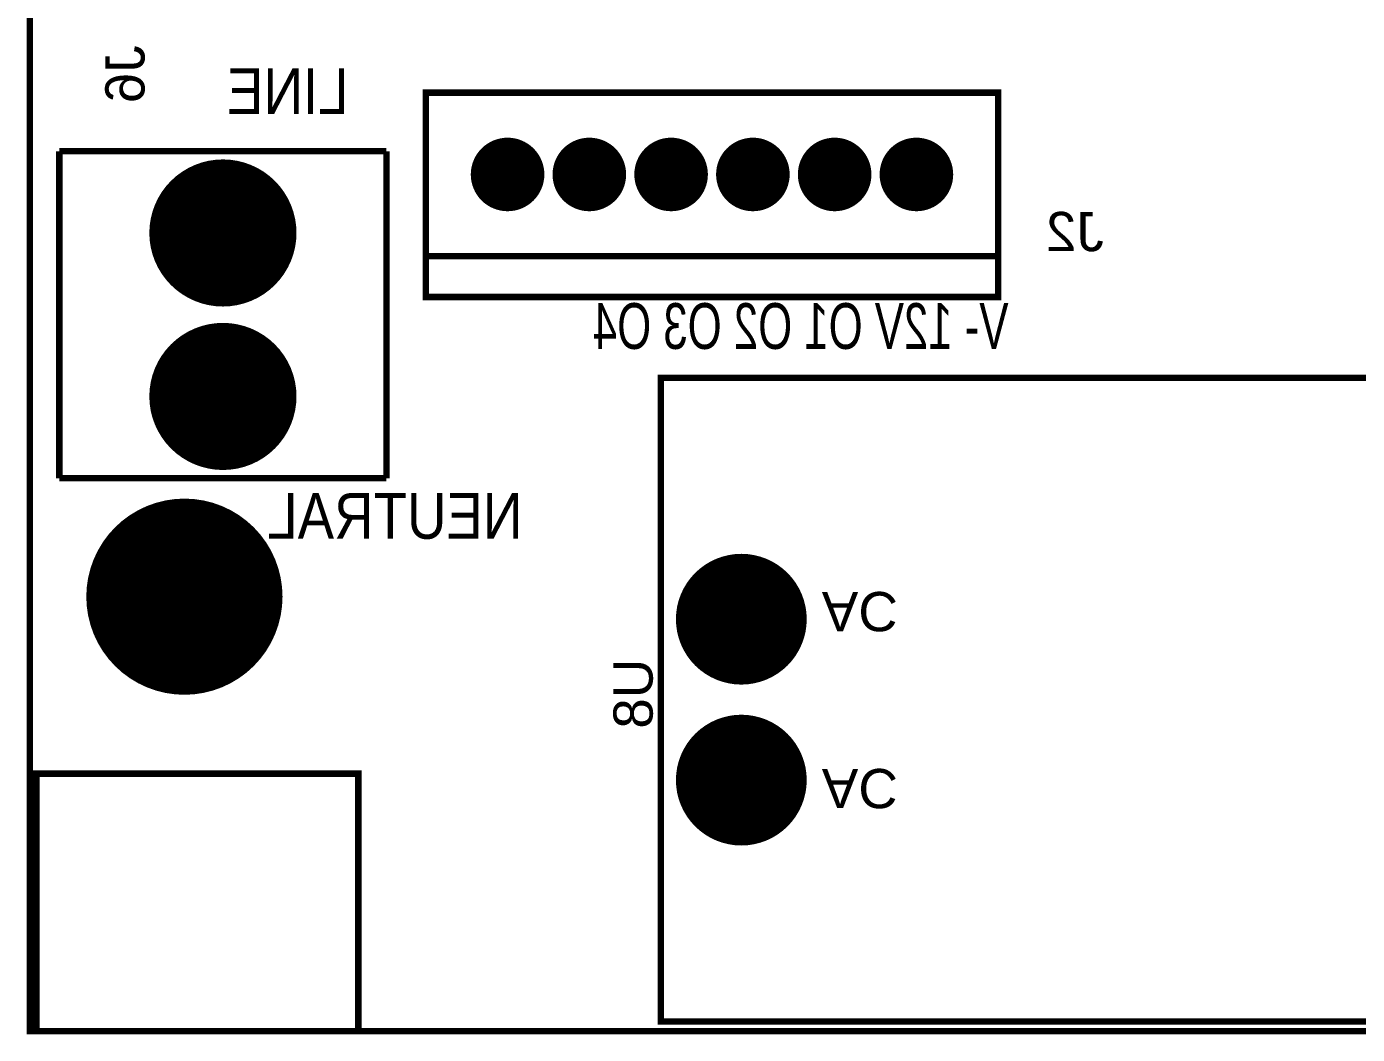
# Model space of a CAD drawing. Header units: inches. Extents: x -1.93 to 1.94, y -2.6 to 2.6.
# Drawn here: x -1.934 to -0.307, y -2.602 to -1.369 of the extents above; entities that cross this region are included whole.
import ezdxf

# ---------------------------------------------------------------- set-up
doc = ezdxf.new("R2010")
doc.units = ezdxf.units.IN
doc.layers.get('0').update_dxf_attribs({"linetype": 'CONTINUOUS'})

# ---------------------------------------------------------------- blocks, each defined once
blk = doc.blocks.new('EPAD')
at = {"const_width": 0.5}
blk.add_lwpolyline([(-0.25, 0, 1), (0.25, 0, 1)], format="xyb", close=True, dxfattribs=at)

msp = doc.modelspace()

# ---------------------------------------------------------------- linework, layer by layer
at = {"const_width": 0.008}
for points in [[(-1.930433, -2.598425), (1.935709, -2.598425), (1.935709, 2.598425), (-1.930433, 2.598425), (-1.930433, -2.598425)], [(-1.930433, -2.598425), (1.935709, -2.598425), (1.935709, 2.598425), (-1.930433, 2.598425), (-1.930433, -2.598425)], [(-1.930433, -2.598425), (1.935709, -2.598425), (1.935709, 2.598425), (-1.930433, 2.598425), (-1.930433, -2.598425)], [(-1.446236, -1.70037), (-0.746236, -1.70037), (-0.746236, -1.45037), (-1.446236, -1.45037), (-1.446236, -1.70037)], [(-1.446236, -1.70037), (-0.746236, -1.70037), (-0.746236, -1.45037), (-1.446236, -1.45037), (-1.446236, -1.70037)], [(-1.446236, -1.70037), (-0.746236, -1.70037), (-0.746236, -1.45037), (-1.446236, -1.45037), (-1.446236, -1.70037)], [(-1.89437, -1.521945), (-1.49437, -1.521945)], [(-1.89437, -1.521945), (-1.89437, -1.921945)], [(-1.89437, -1.521945), (-1.49437, -1.521945)], [(-1.89437, -1.521945), (-1.89437, -1.921945)], [(-1.89437, -1.521945), (-1.49437, -1.521945)], [(-1.89437, -1.521945), (-1.89437, -1.921945)], [(-1.49437, -1.521945), (-1.49437, -1.921945)], [(-1.49437, -1.521945), (-1.49437, -1.921945)], [(-1.49437, -1.521945), (-1.49437, -1.921945)], [(-1.446236, -1.65037), (-0.746236, -1.65037)], [(-1.446236, -1.65037), (-0.746236, -1.65037)], [(-1.446236, -1.65037), (-0.746236, -1.65037)], [(-1.15878, -2.586614), (0.179803, -2.586614), (0.179803, -1.799213), (-1.15878, -1.799213), (-1.15878, -2.586614)], [(-1.15878, -2.586614), (0.179803, -2.586614), (0.179803, -1.799213), (-1.15878, -1.799213), (-1.15878, -2.586614)], [(-1.15878, -2.586614), (0.179803, -2.586614), (0.179803, -1.799213), (-1.15878, -1.799213), (-1.15878, -2.586614)], [(-1.89437, -1.921945), (-1.49437, -1.921945)], [(-1.89437, -1.921945), (-1.49437, -1.921945)], [(-1.89437, -1.921945), (-1.49437, -1.921945)], [(-1.922559, -2.598425), (-1.528858, -2.598425), (-1.528858, -2.283465), (-1.922559, -2.283465), (-1.922559, -2.598425)], [(-1.922559, -2.598425), (-1.528858, -2.598425), (-1.528858, -2.283465), (-1.922559, -2.283465), (-1.922559, -2.598425)], [(-1.922559, -2.598425), (-1.528858, -2.598425), (-1.528858, -2.283465), (-1.922559, -2.283465), (-1.922559, -2.598425)]]:
    msp.add_lwpolyline(points, dxfattribs=at)

# ---------------------------------------------------------------- block references
for p, xscale, yscale in [((-1.346236, -1.55037), 0.09, 0.09), ((-1.246236, -1.55037), 0.09, 0.09), ((-1.146236, -1.55037), 0.09, 0.09), ((-1.046236, -1.55037), 0.09, 0.09), ((-0.946236, -1.55037), 0.09, 0.09), ((-0.846236, -1.55037), 0.09, 0.09), ((-1.69437, -1.621945), 0.18, 0.18), ((-1.69437, -1.821945), 0.18, 0.18), ((-1.741457, -2.066929), 0.24, 0.24), ((-1.060354, -2.094488), 0.16, 0.16), ((-1.060354, -2.291339), 0.16, 0.16)]:
    msp.add_blockref('EPAD', p, dxfattribs=dict(xscale=xscale, yscale=yscale))

# ---------------------------------------------------------------- texts
at = {"text_generation_flag": 2, "width": 1.041667}
for s, rotation, p in [('J6', 90, (-1.790197, -1.392417)), ('J6', 90, (-1.790197, -1.392417)), ('J6', 90, (-1.790197, -1.392417)), ('AC', 180, (-0.961929, -2.061118)), ('AC', 180, (-0.961929, -2.061118)), ('AC', 180, (-0.961929, -2.061118)), ('U8', 90, (-1.16878, -2.142913)), ('U8', 90, (-1.16878, -2.142913)), ('U8', 90, (-1.16878, -2.142913)), ('AC', 180, (-0.961929, -2.277654)), ('AC', 180, (-0.961929, -2.277654)), ('AC', 180, (-0.961929, -2.277654))]:
    msp.add_text(s, height=0.048, rotation=rotation, dxfattribs=at).set_placement(p)
at = {"text_generation_flag": 2}
for s, height, width, p in [('LINE', 0.056, 0.892857, (-1.540669, -1.476386)), ('LINE', 0.056, 0.892857, (-1.540669, -1.476386)), ('LINE', 0.056, 0.892857, (-1.540669, -1.476386)), ('J2', 0.048, 1.041667, (-0.617102, -1.644197)), ('J2', 0.048, 1.041667, (-0.617102, -1.644197)), ('J2', 0.048, 1.041667, (-0.617102, -1.644197)), ('V- 12V O1 O2 O3 O4', 0.056, 0.714286, (-0.733583, -1.763787)), ('V- 12V O1 O2 O3 O4', 0.056, 0.714286, (-0.733583, -1.763787)), ('V- 12V O1 O2 O3 O4', 0.056, 0.714286, (-0.733583, -1.763787)), ('NEUTRAL', 0.056, 0.892857, (-1.328071, -1.996071)), ('NEUTRAL', 0.056, 0.892857, (-1.328071, -1.996071)), ('NEUTRAL', 0.056, 0.892857, (-1.328071, -1.996071))]:
    msp.add_text(s, height=height, dxfattribs=dict(at, width=width)).set_placement(p)

doc.saveas('drawing.dxf')
